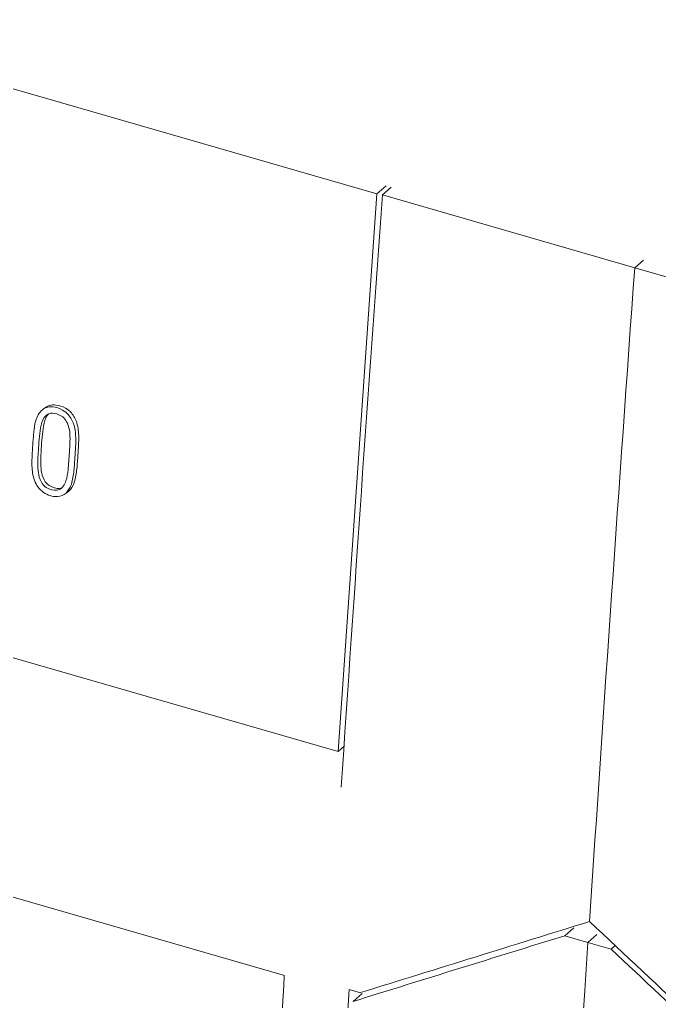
# Model space of a CAD drawing. Header units: inches. Extents: x 9220 to 92460, y -39241 to 4813.
# Drawn here: x 74985.94 to 74993.91, y -33739.19 to -33726.95 of the extents above; entities that cross this region are included whole.
import ezdxf

# ---------------------------------------------------------------- set-up
doc = ezdxf.new("R2010")
doc.units = ezdxf.units.IN
doc.header["$MEASUREMENT"] = 0

# ---------------------------------------------------------------- blocks, each defined once
blk = doc.blocks.new('A$C027ebf9d')
at = {"color": 0, "linetype": 'Continuous', "lineweight": 0}
for p, q in [((19.03776, -14.32006), (18.19219, -14.07596)), ((19.0121, -14.68948), (19.03776, -14.32006)), ((19.03776, -14.32006), (19.04392, -14.31472)), ((19.04142, -14.32082), (19.04733, -14.31571)), ((19.20849, -14.36905), (19.04142, -14.32082)), ((19.2144, -14.36394), (19.20849, -14.36905)), ((19.2144, -14.36394), (19.20849, -14.36905)), ((19.37556, -14.41728), (19.20849, -14.36905)), ((19.0121, -14.68948), (18.16653, -14.44539)), ((18.81721, -14.46247), (18.81916, -14.46122)), ((18.8308, -14.51922), (18.83276, -14.51796)), ((19.01606, -14.68605), (19.0121, -14.68948)), ((18.97655, -14.83792), (18.69868, -14.75771)), ((19.16213, -14.81152), (19.16815, -14.80631)), ((19.17748, -14.81595), (19.16213, -14.81152)), ((19.18349, -14.81074), (19.17748, -14.81595)), ((19.18349, -14.81074), (19.17748, -14.81595)), ((19.19282, -14.82038), (19.17748, -14.81595)), ((19.19282, -14.82038), (19.19553, -14.81803)), ((19.02693, -14.84931), (19.01937, -14.84713)), ((19.0221, -14.85504), (19.02814, -14.8498))]:
    blk.add_line(p, q, dxfattribs=at)
at = {"color": 0, "linetype": 'Continuous', "lineweight": 0, "extrusion": (0, 0, -1)}
for centre, major_axis, ratio, start_param, end_param in [((38.55425, -1.92283), (10.91931, 37.82561), 0.433013, -2.037315, -2.026413), ((89.51462, 50.16109), (-138.90728, -68.74128), 0.216506, -0.93645, -0.935193), ((103.54587, 46.11061), (-127.39754, 88.2636), 0.649519, -1.346513, -1.345256), ((38.52523, -1.91449), (10.9193, 37.82555), 0.433013, -2.044027, -2.041027)]:
    blk.add_ellipse(centre, major_axis=major_axis, ratio=ratio, start_param=start_param, end_param=end_param, dxfattribs=at)
at = {"color": 0, "linetype": 'Continuous', "lineweight": 0}
for centre, major_axis, ratio, start_param, end_param in [((38.72132, -1.97106), (-10.91932, -37.82563), 0.433013, -1.11518, -1.10314), ((38.72132, -1.97106), (-10.91932, -37.82563), 0.433013, -1.11518, -1.10314), ((31.63794, 0.07341), (-62.15603, -22.1223), 0.154194, 1.311892, 1.314189), ((38.72103, -1.9713), (-10.9193, -37.82555), 0.433013, -1.102762, -0.989056), ((38.72103, -1.9713), (-10.9193, -37.82555), 0.433013, -1.102762, -0.989056), ((45.80412, -4.01601), (-60.02109, 50.16105), 0.329077, 1.39746, 1.399757)]:
    blk.add_ellipse(centre, major_axis=major_axis, ratio=ratio, start_param=start_param, end_param=end_param, dxfattribs=at)
for points, knots in [([(18.82322, -14.46122), (18.82176, -14.46109), (18.81743, -14.46134), (18.81237, -14.46698), (18.81052, -14.47747), (18.80991, -14.48826), (18.80925, -14.49751), (18.80972, -14.50542), (18.81137, -14.512), (18.81721, -14.51867), (18.82408, -14.52133), (18.83125, -14.51989), (18.8355, -14.51395), (18.83715, -14.50578), (18.83777, -14.49655), (18.83845, -14.48733), (18.83858, -14.4795), (18.83726, -14.47226), (18.83445, -14.46679), (18.82918, -14.46259), (18.82542, -14.46143), (18.82322, -14.46122)], [0, 0, 0, 0, 0.03125, 0.09375, 0.15625, 0.25, 0.3125, 0.34375, 0.40625, 0.4375, 0.5, 0.546875, 0.59375, 0.65625, 0.71875, 0.78125, 0.84375, 0.875, 0.921875, 0.953125, 1, 1, 1, 1]), ([(18.82518, -14.45996), (18.82371, -14.45983), (18.82156, -14.45995), (18.81973, -14.46085), (18.81916, -14.46122)], [0, 0, 0, 0, 0.03125, 0.04655442, 0.04655442, 0.04655442, 0.04655442]), ([(18.83276, -14.51796), (18.83276, -14.51796), (18.83447, -14.51685), (18.83745, -14.5127), (18.8391, -14.50453), (18.83973, -14.49529), (18.8404, -14.48607), (18.84053, -14.47824), (18.83921, -14.471), (18.8364, -14.46553), (18.83114, -14.46133), (18.82738, -14.46017), (18.82518, -14.45996)], [0.5468205, 0.5468205, 0.5468205, 0.5468205, 0.546875, 0.59375, 0.65625, 0.71875, 0.78125, 0.84375, 0.875, 0.921875, 0.953125, 1, 1, 1, 1]), ([(18.83058, -14.46856), (18.8296, -14.46759), (18.82664, -14.46589), (18.82165, -14.46474), (18.81646, -14.46821), (18.8151, -14.47517), (18.81413, -14.48253), (18.81378, -14.489), (18.81334, -14.49535), (18.81324, -14.50119), (18.81395, -14.50778), (18.81649, -14.51314), (18.82183, -14.51636), (18.82844, -14.51725), (18.83244, -14.51024), (18.83357, -14.50179), (18.8342, -14.49278), (18.83471, -14.48451), (18.83463, -14.47798), (18.83348, -14.47263), (18.83155, -14.46952), (18.83058, -14.46856)], [0, 0, 0, 0, 0.03125, 0.078125, 0.125, 0.1875, 0.25, 0.3125, 0.34375, 0.40625, 0.453125, 0.5, 0.53125, 0.59375, 0.65625, 0.71875, 0.8125, 0.875, 0.921875, 0.96875, 1, 1, 1, 1]), ([(18.82042, -14.4659), (18.82006, -14.46622), (18.81815, -14.46833), (18.81705, -14.47392), (18.81608, -14.48128), (18.81574, -14.48775), (18.81529, -14.49409), (18.81519, -14.49993), (18.8159, -14.50652), (18.81844, -14.51188), (18.82358, -14.51498), (18.8273, -14.51557), (18.82922, -14.51487)], [0.1120008, 0.1120008, 0.1120008, 0.1120008, 0.125, 0.1875, 0.25, 0.3125, 0.34375, 0.40625, 0.453125, 0.5, 0.53125, 0.5884659, 0.5884659, 0.5884659, 0.5884659]), ([(18.88349, -18.69098), (18.88403, -18.5766), (18.88613, -18.30322), (18.89241, -17.86682), (18.90437, -17.32845), (18.92001, -16.82754), (18.93962, -16.32606), (18.9632, -15.80899), (18.99085, -15.30191), (19.01228, -14.95706), (19.01937, -14.84713)], [0.1285183, 0.1285183, 0.1285183, 0.1285183, 0.1989102, 0.2963502, 0.3949059, 0.525445, 0.5979674, 0.6950356, 0.8333844, 0.8979673, 0.8979673, 0.8979673, 0.8979673])]:
    blk.add_open_spline(points, degree=3, knots=knots, dxfattribs=at)

msp = doc.modelspace()

# ---------------------------------------------------------------- block references
at = {"xscale": 18.8131500959034, "yscale": 18.8131500959034, "zscale": 18.8131500959034}
msp.add_blockref('A$C027ebf9d', (74632.23, -33459.72), dxfattribs=at)

doc.saveas('drawing.dxf')
